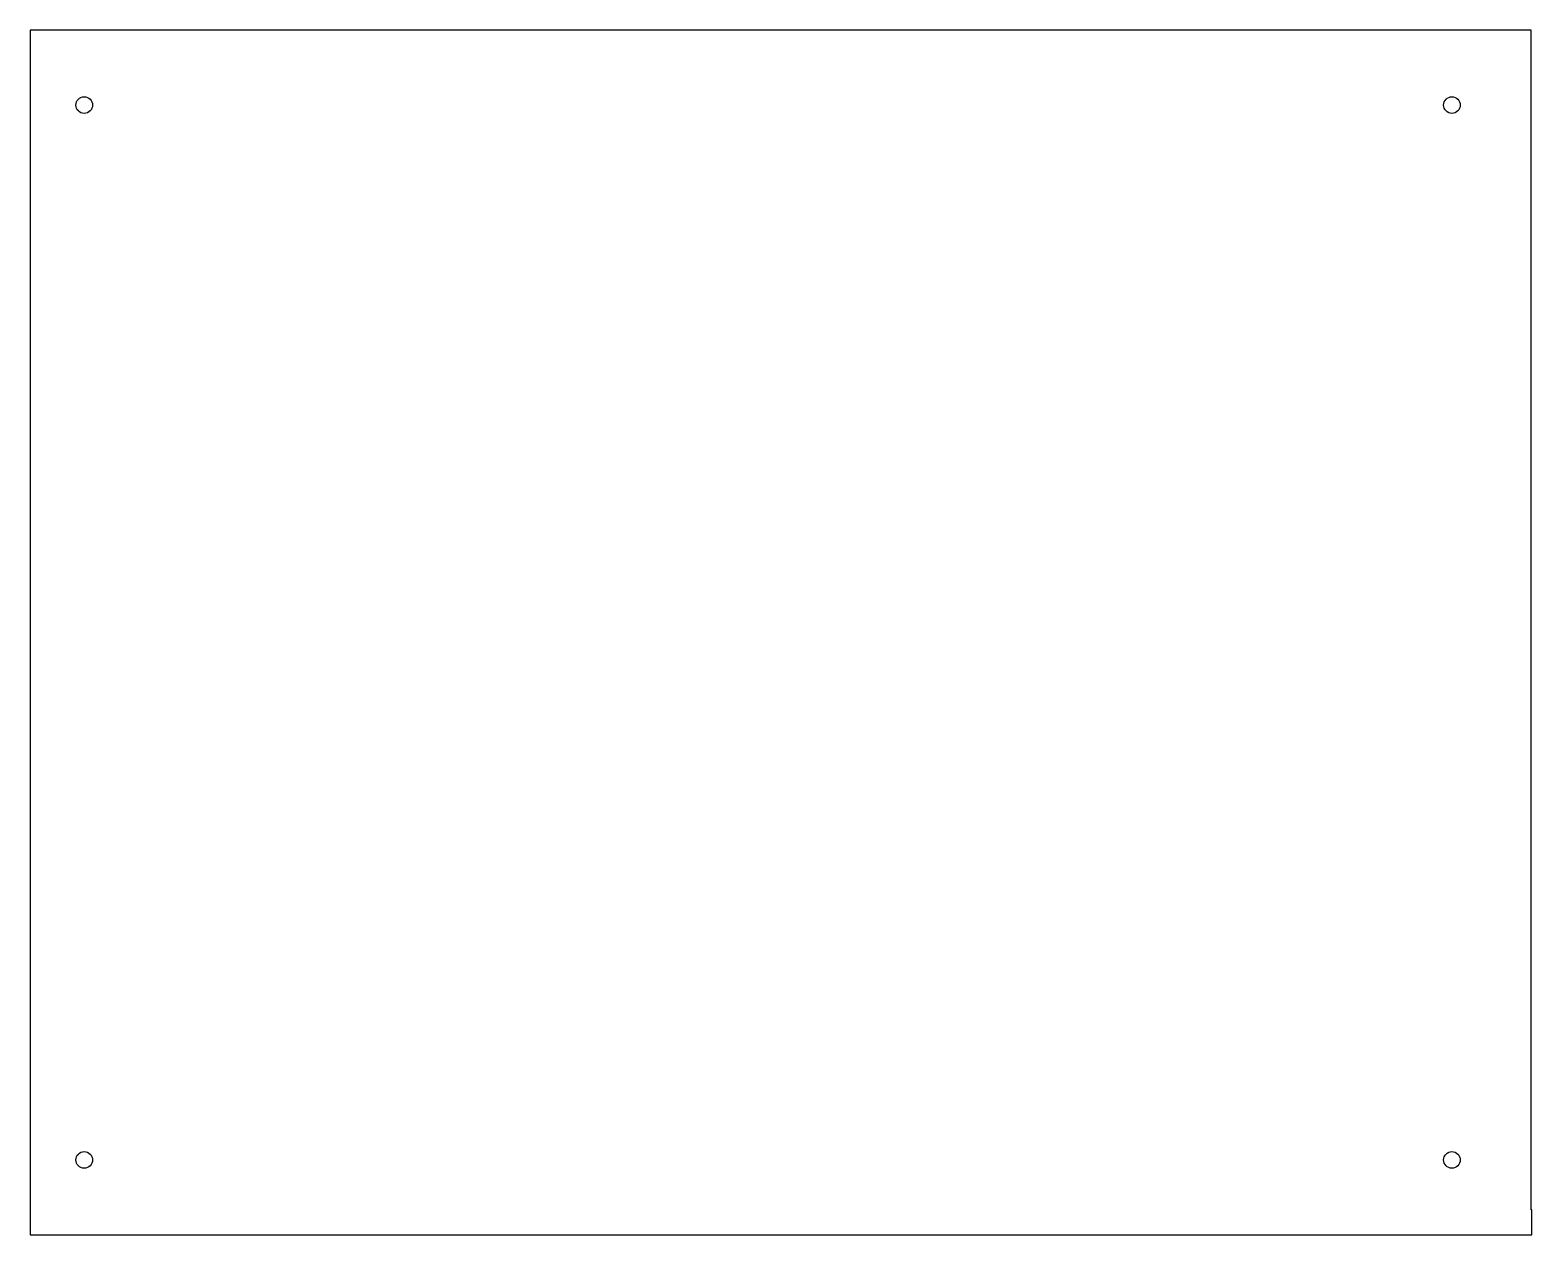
# Model space of a CAD drawing. Header units: millimetres. Extents: x -180 to 180, y -148 to 142.
import ezdxf

# ---------------------------------------------------------------- set-up
doc = ezdxf.new("R2010")
doc.units = ezdxf.units.MM

msp = doc.modelspace()

# ---------------------------------------------------------------- linework, layer by layer
at = {"color": 7, "linetype": 'Continuous', "lineweight": 25}
for p, q in [((180, 141.5), (-180, 141.5)), ((-180, 141.5), (-180, -147.5)), ((180, -141.5), (180, 141.5)), ((180.2, -141.5), (180, -141.5)), ((180.2, -147.5), (180.2, -141.5)), ((-180, -147.5), (180.2, -147.5))]:
    msp.add_line(p, q, dxfattribs=at)
for centre in [(-167, 123.5), (161, 123.5), (-167, -129.5), (161, -129.5)]:
    msp.add_circle(centre, 2, dxfattribs=at)

doc.saveas('drawing.dxf')
